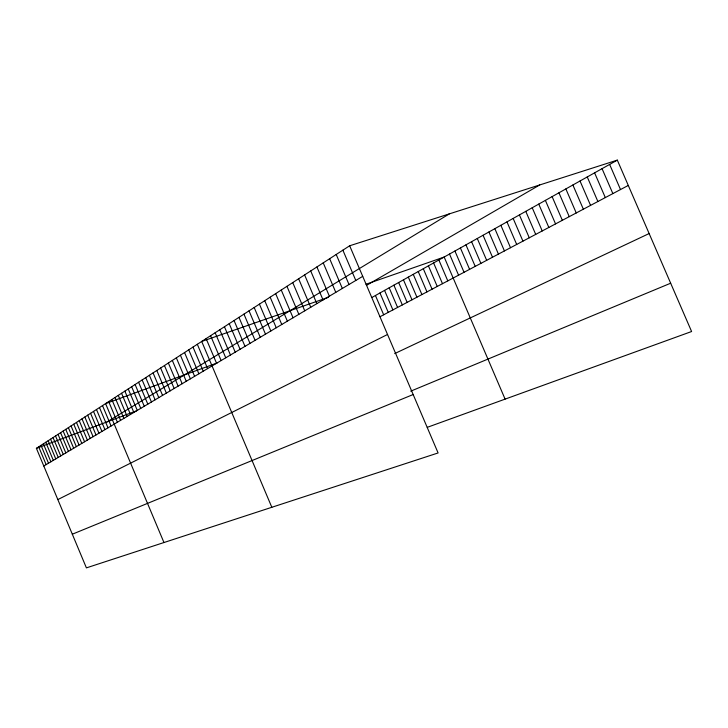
<?xml version="1.0" encoding="UTF-8"?>
<svg xmlns="http://www.w3.org/2000/svg" width="728" height="728" viewBox="0 0 728 728"><rect width="100%" height="100%" fill="white"/><g stroke="black" fill="none" stroke-linecap="round" stroke-linejoin="round"><path stroke-width="1.09" d="M349.668 245.773L438.101 452.953L86.404 567.876L36.4 448.339L349.668 245.773L617.317 160.124L691.6 331.522L427.281 427.336M107.162 421.849L449.385 213.859M43.789 466.011L362.717 276.349M367.003 285.085L539.694 184.967M371.862 297.506L617.317 160.124M380.052 316.698L628.291 185.44M57.831 499.572L387.533 334.48M394.685 353.59L649.139 233.551M410.729 391.164L670.661 283.219M72.318 534.206L413.167 394.531M36.4 448.339L136.445 410.892M217.017 363.045L105.587 403.603L163.964 542.533M328.41 297.333L201.702 341.45L271.826 507.289M366.002 284.248L444.171 257.039L505.095 399.126M609.627 164.428L620.511 189.553M602.056 168.668L612.858 193.603M594.603 172.845L605.314 197.588M587.259 176.95L597.888 201.519M580.025 180.999L590.563 205.387M572.89 184.994L583.356 209.2M565.865 188.925L576.248 212.958M558.94 192.802L569.25 216.662M552.115 196.624L562.344 220.311M545.39 200.382L555.546 223.906M538.756 204.095L548.839 227.454M532.223 207.753L542.224 230.949M525.78 211.366L535.708 234.398M519.419 214.924L529.274 237.792M513.149 218.427L522.941 241.15M506.97 221.885L516.689 244.453M500.873 225.298L510.519 247.72M494.858 228.665L504.431 250.933M488.925 231.986L498.434 254.108M483.064 235.271L492.51 257.239M477.286 238.502L486.668 260.324M471.589 241.696L480.899 263.372M465.956 244.845L475.211 266.384M460.405 247.948L469.596 269.351M454.927 251.024L464.045 272.29M449.513 254.045L458.576 275.184M438.857 260.014L447.793 280.881M433.606 262.954L442.488 283.683M428.419 265.856L437.246 286.459M423.305 268.714L432.068 289.198M418.245 271.544L426.963 291.901M413.258 274.338L421.912 294.567M408.326 277.104L416.926 297.206M403.458 279.825L412.002 299.809M398.644 282.519L407.134 302.375M393.894 285.176L402.329 304.923M389.198 287.806L397.579 307.434M384.557 290.399L392.893 309.91M379.971 292.965L388.251 312.367M375.439 295.504L383.674 314.787M342.87 250.159L355.801 280.462M336.209 254.472L349.012 284.502M329.657 258.704L342.342 288.47M323.232 262.863L335.799 292.365M316.917 266.949L329.365 296.187M310.71 270.962L323.05 299.945M304.613 274.902L316.844 303.631M298.626 278.779L310.747 307.262M292.738 282.582L304.75 310.829M286.95 286.322L298.853 314.332M281.254 290.008L293.056 317.781M275.657 293.621L287.36 321.166M270.161 297.179L281.763 324.497M264.746 300.682L276.249 327.773M259.423 304.122L270.825 330.994M254.181 307.507L265.493 334.17M249.031 310.847L260.251 337.291M243.962 314.123L255.082 340.358M238.966 317.353L250.004 343.379M234.052 320.529L244.999 346.355M229.22 323.66L240.076 349.285M224.452 326.736L235.226 352.17M219.765 329.766L230.448 355.009M215.151 332.751L225.753 357.803M210.601 335.699L221.121 360.56M206.115 338.593L216.553 363.272M197.324 344.28L207.598 368.596M193.002 347.074L203.203 371.216M188.743 349.822L198.871 373.792M184.557 352.534L194.603 376.331M180.417 355.209L190.39 378.833M176.349 357.848L186.25 381.299M172.327 360.442L182.155 383.729M168.368 362.999L178.123 386.122M164.464 365.529L174.156 388.488M160.615 368.013L170.234 390.818M156.82 370.47L166.366 393.12M153.08 372.891L162.562 395.386M149.386 375.275L158.795 397.615M145.746 377.632L155.091 399.827M142.151 379.961L151.433 402.002M138.602 382.255L147.82 404.149M135.108 384.511L144.262 406.26M131.65 386.75L140.75 408.353M128.246 388.952L137.283 410.419M124.879 391.127L133.852 412.448M121.558 393.266L130.476 414.459M118.282 395.386L127.136 416.443M115.051 397.479L123.851 418.4M111.857 399.545L120.593 420.338M108.7 401.583L117.39 422.249M102.512 405.587L111.084 425.989M99.472 407.553L107.99 427.827M96.478 409.491L104.941 429.647M93.512 411.411L101.92 431.44M90.581 413.304L98.944 433.215M87.697 415.169L96.005 434.962M84.839 417.017L93.093 436.691M82.009 418.846L90.217 438.402M79.225 420.648L87.378 440.094M76.467 422.431L84.575 441.76M73.746 424.187L81.8 443.407M71.053 425.935L79.061 445.036M68.387 427.654L76.349 446.646M65.757 429.356L73.674 448.239M63.154 431.04L71.025 449.813M60.588 432.696L68.414 451.369M58.049 434.343L65.82 452.907M55.528 435.972L63.263 454.427M53.044 437.574L60.733 455.937M50.587 439.166L58.231 457.421M48.157 440.731L55.765 458.895M45.755 442.287L53.317 460.351M43.38 443.825L50.896 461.789M41.023 445.345L48.503 463.208M38.702 446.846L46.137 464.619"/></g></svg>
